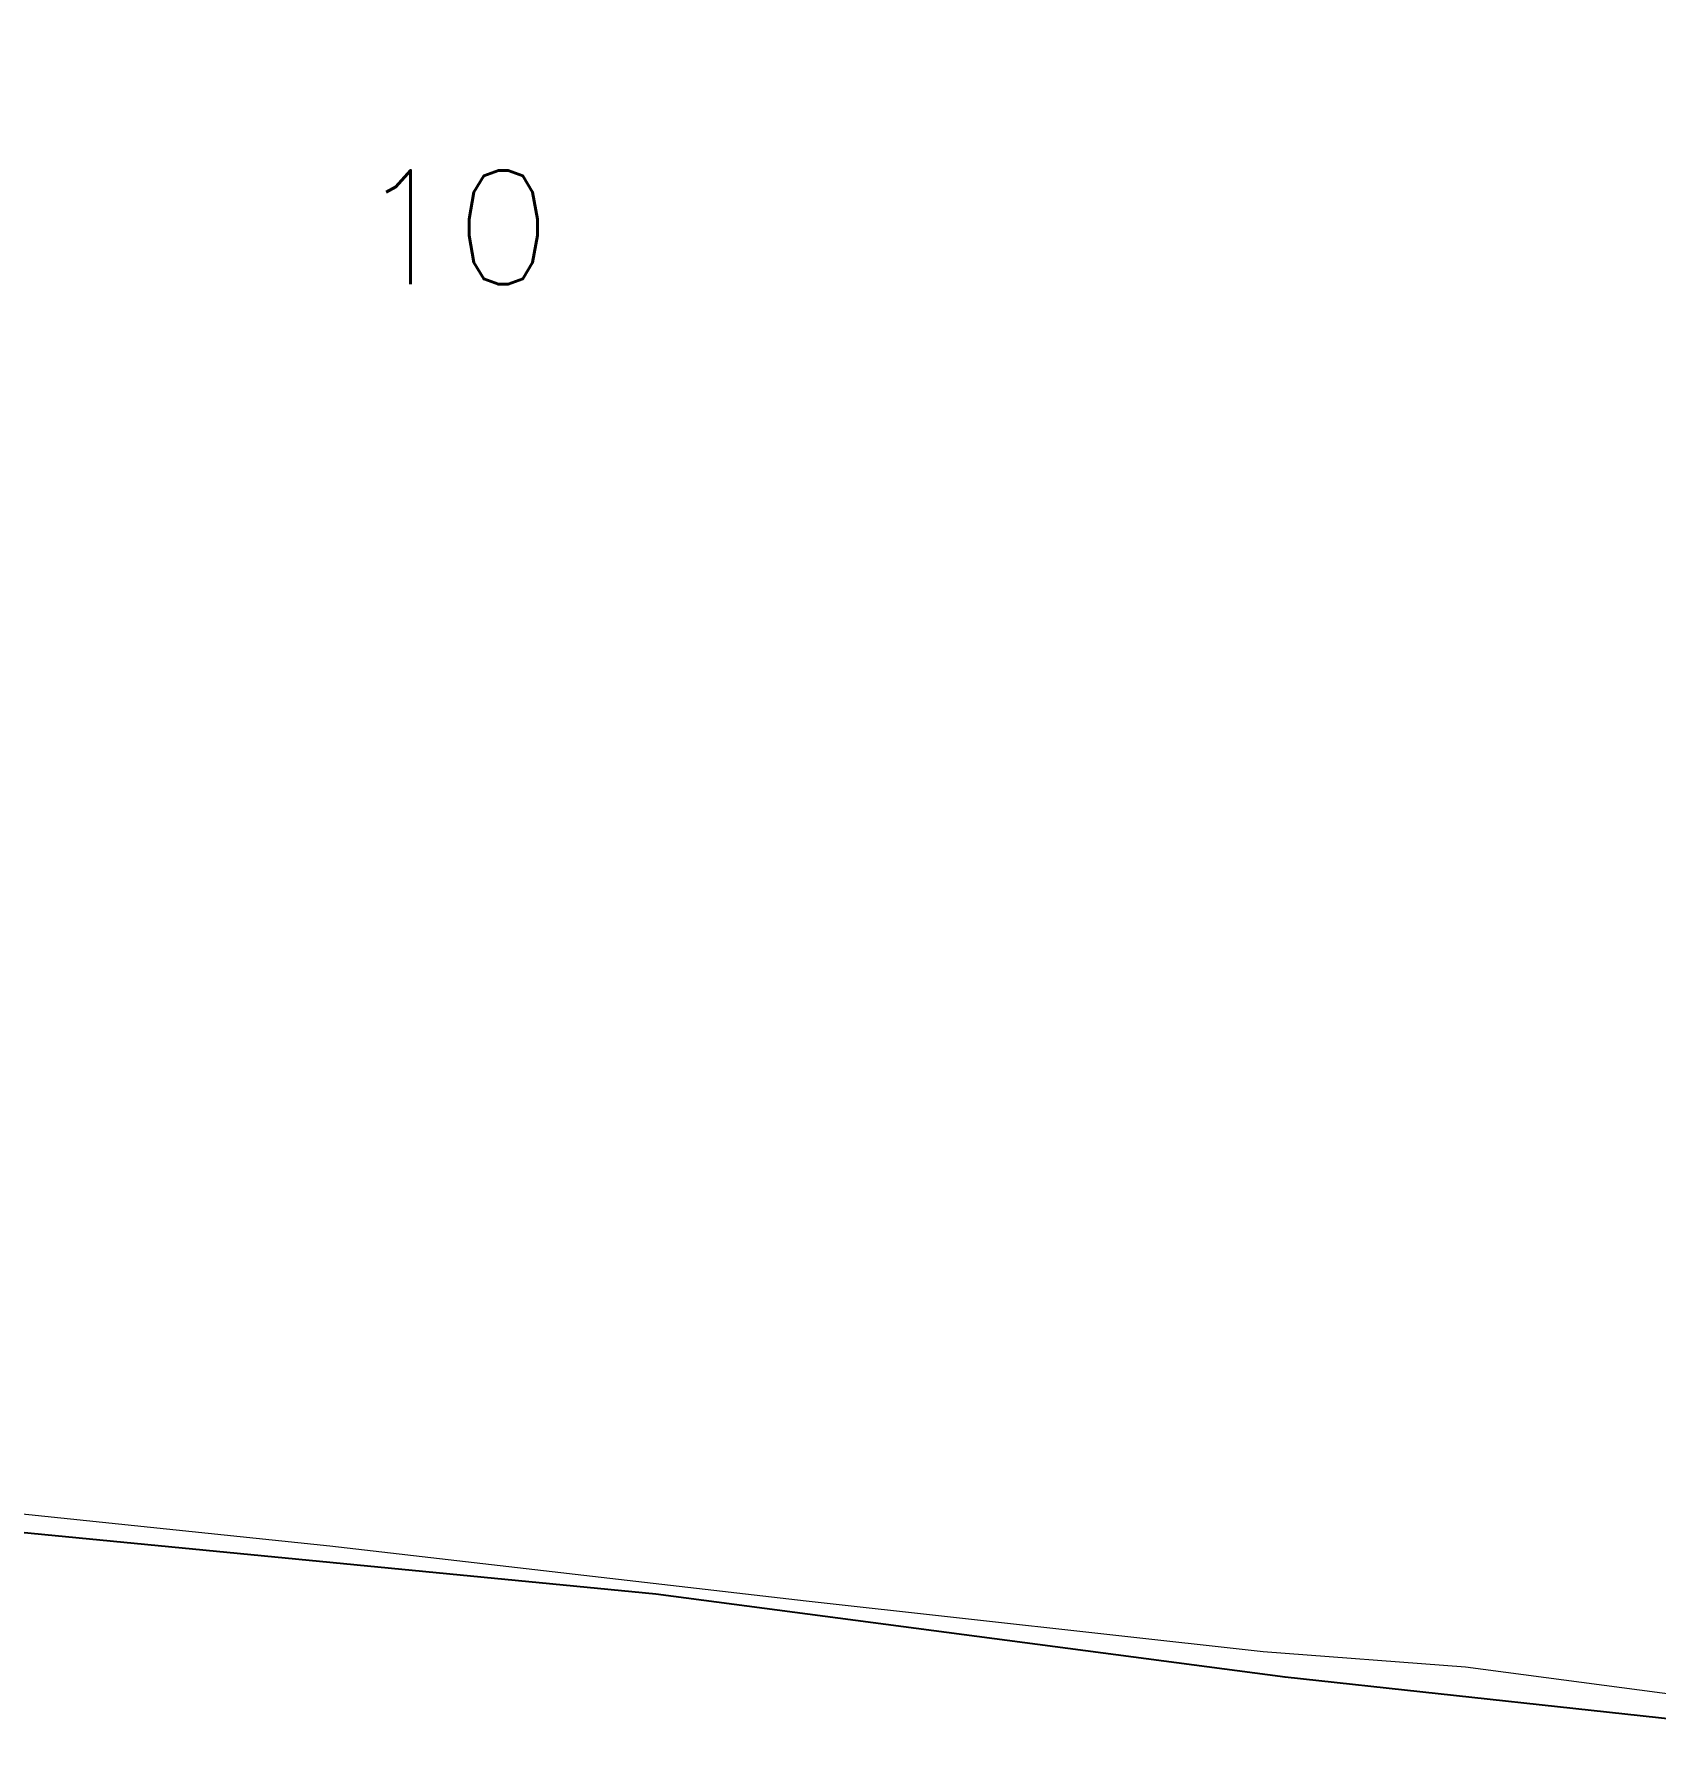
# Model space of a CAD drawing. Header units: inches. Extents: x 733278 to 737733, y 7817354 to 7820504.
# Drawn here: x 735794.8 to 736072.5, y 7818076.4 to 7818369.1 of the extents above; entities that cross this region are included whole.
import ezdxf
from ezdxf.enums import TextEntityAlignment as Align

# ---------------------------------------------------------------- set-up
doc = ezdxf.new("R2010")
doc.units = ezdxf.units.IN
doc.header["$MEASUREMENT"] = 0
doc.layers.add('0114000299', color=1, linetype='Continuous')
doc.layers.add('0114000299010', color=5, linetype='Continuous', lineweight=0)
doc.layers.add('TEXTO', color=7, linetype='Continuous', lineweight=0)
doc.styles.add('SIMPLEX', font='', dxfattribs={"height": 0.2})
doc.styles.get('SIMPLEX').set_extended_font_data('simplex.shx')

msp = doc.modelspace()

# ---------------------------------------------------------------- linework, layer by layer
at = {"layer": '0114000299'}
msp.add_lwpolyline([(736113.83, 7818076.35), (736008.97, 7818087.79), (735901.25, 7818101.98), (735778.32, 7818113.93), (735703.58, 7818122.61), (735682.07, 7818118.42), (735671.57, 7818122.64), (735661.09, 7818129.66), (735648.28, 7818143.53), (735638.28, 7818163.53), (735621.48, 7818200.6), (735604.69, 7818242.76), (735586.21, 7818291.29), (735576.26, 7818311.56), (735586.13, 7818339.75), (735595.83, 7818353.07), (735616.37, 7818392.67)], dxfattribs=at)
at = {"layer": '0114000299010'}
msp.add_lwpolyline([(736137.06, 7818076.61), (736039.88, 7818089.48), (736005.21, 7818092.1), (735926.95, 7818100.77), (735845.4, 7818110.18), (735791.13, 7818115.82)], dxfattribs=at)

# ---------------------------------------------------------------- texts
at = {"layer": 'TEXTO', "linetype": 'Continuous', "style": 'SIMPLEX'}
msp.add_text('10', height=19.5, dxfattribs=at).set_placement((735866.73, 7818336), align=Align.MIDDLE_CENTER)

doc.saveas('drawing.dxf')
